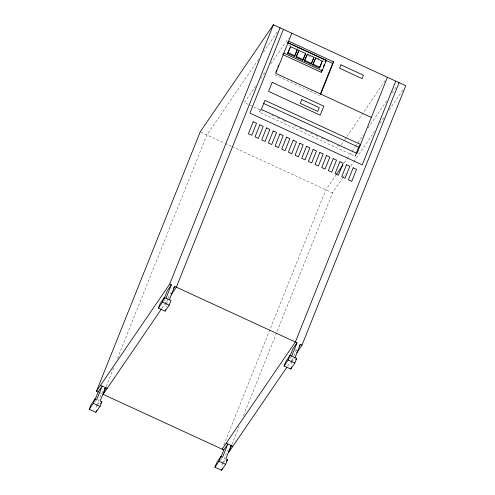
<?xml version="1.0" encoding="UTF-8"?>
<svg xmlns="http://www.w3.org/2000/svg" width="495" height="495" viewBox="0 0 495 495"><rect width="100%" height="100%" fill="white"/><g stroke="black" fill="none" stroke-linecap="round" stroke-linejoin="round"><path stroke-width="0.37" stroke-dasharray="2.48 1.86" d="M96.667 405.541L101.45 393.575L103.486 390.598M106.27 386.459L113.72 367.835M117.445 358.516L206.848 134.987L258.724 59.078M168.083 298.695L165.262 305.731L166.933 306.504M168.362 297.99L170.614 292.359M356.579 153.995L355.051 156.228L259.448 112.179L260.556 109.407M223.839 444.875L325.852 189.82L335.882 175.15M222.335 463.444L227.118 451.477L228.337 449.689M231.938 444.361L239.104 426.449M243.398 415.701L332.516 192.889L342.546 178.219M355.051 156.228L355.886 154.149M291.778 361.523L290.93 363.633L292.601 364.4M292.056 360.818L293.745 356.598M294.03 355.893L296.282 350.262L297.501 348.474M263.519 52.062L277.905 31.012M255.717 86.056L244.412 102.607L249.294 104.853M260.939 78.42L265.289 72.053M270.944 63.781L288.338 38.319M259.448 112.179L260.593 110.503M95.213 401.841L96.841 399.459M163.969 301.22L165.188 299.438M161.964 308.224L164.606 304.363M165.014 303.757L167.65 299.902M97.323 405.164L96.104 406.946L97.769 407.713M97.732 404.564L99.761 401.587M166.079 304.543L168.523 300.972M341.321 144.744L344.365 140.289M344.798 139.652L346.537 137.109M346.97 136.472L385.679 79.825M344.161 163.028L346.778 159.198M347.212 158.561L351.574 152.182M352.007 151.544L355.057 147.077M355.497 146.44L363.342 134.962M368.138 127.945L386.88 100.51M392.108 92.856L396.031 87.114M342.979 177.581L346.03 173.114M350.825 166.097L353.442 162.273M353.875 161.63L374.362 131.651M380.03 123.36L384.392 116.981M389.188 109.964L403.574 88.914M220.473 460.338L222.503 457.361M290.039 358.529L291.264 356.74M287.663 366.083L290.274 362.26M290.707 361.622L293.318 357.805M222.991 463.06L221.772 464.848L223.437 465.616M223.4 462.466L225.429 459.49M291.747 362.445L294.593 358.275M288.424 44.779L290.515 45.738M296.79 48.628L298.881 49.593M314.907 56.981L316.299 57.618M316.998 57.94L319.083 58.905M323.266 60.829L324.658 61.473M308.144 55.564L311.479 57.098M274.744 74.856L319.733 95.591M249.994 105.175L262.554 110.967M271.625 115.143L273.723 116.108M277.206 117.717L280.003 119.004M283.487 120.613L285.584 121.572M294.655 125.755L296.053 126.398M299.537 128.007L301.634 128.972M305.124 130.575L307.216 131.54M310.705 133.149L312.797 134.114M315.587 135.401L317.685 136.366M321.175 137.975L323.266 138.934M326.756 140.543L328.847 141.508M337.225 145.369L339.316 146.334M200.852 132.227L224.353 143.055M225.052 143.377L231.351 146.279M232.05 146.6L332.516 192.889M294.952 349.643L296.282 350.262M98.783 392.343L101.45 393.575"/><path stroke-width="0.74" d="M104.705 388.81L105.522 387.622L100.169 400.993L101.834 401.761L99.984 406.395L95.912 412.347L89.249 409.278L91.105 404.644L95.17 398.692L96.841 399.459L102.187 386.081L98.121 392.04L95.021 399.781M98.121 392.04L96.451 391.273L200.184 131.917L273.419 24.75L405.752 85.722L302.018 345.077L296.796 352.712M89.249 409.278L93.32 403.326L95.17 398.692M95.912 412.347L96.711 410.361M230.373 446.713L231.19 445.519L225.838 458.896L227.502 459.663L225.652 464.298L221.581 470.25L214.917 467.181L216.773 462.547L220.838 456.594L222.503 457.361L227.855 443.984L223.783 449.936L103.115 394.342L105.986 387.177M158.412 308.063L160.269 303.429L164.334 297.476L170.998 300.545L169.148 305.18L165.076 311.132L158.412 308.063L162.484 302.111L164.334 297.476M96.451 391.273L169.686 284.099L273.419 24.75M164.185 298.565L167.279 290.825L171.35 284.873L169.686 284.099M165.998 298.244L171.35 284.873M169.333 299.778L174.685 286.407L297.019 342.769L291.666 356.146M165.076 311.132L165.608 309.808M280.083 27.819L176.35 287.174L171.115 294.828M283.412 29.354L249.907 113.132L362.247 164.891L395.753 81.118M275.863 72.066L276.699 69.968M277.819 67.178L278.654 65.08M291.821 33.227L275.764 73.371L371.368 117.42M287.682 53.441L290.59 46.697L297.254 49.766L294.853 55.768L294.346 56.517L287.682 53.441L290.59 46.697M294.346 56.517L297.254 49.766M296.01 57.284L298.918 50.533L305.656 53.435L303.181 59.61L302.674 60.353L296.01 57.284L298.918 50.533M302.674 60.353L305.656 53.435M304.345 61.12L307.321 54.203L313.985 57.272L311.516 63.447L311.009 64.189L304.345 61.12L307.321 54.203M311.009 64.189L313.985 57.272M312.673 64.956L315.649 58.039L322.313 61.114L319.844 67.283L319.337 68.032L312.673 64.956L315.649 58.039M319.337 68.032L322.313 61.114M288.053 42.65L326.372 60.303L322.183 70.773L283.864 53.12L282.843 54.605L321.168 72.264L322.288 69.473M323.402 66.683L324.237 64.585M320.308 94.155L332.621 63.366L333.642 61.875L288.653 41.147L287.972 42.137M320.748 94.1L333.642 61.875M214.917 467.181L218.988 461.222L220.838 456.594M220.968 456.978L223.783 449.936M221.581 470.25L222.379 468.264M231.648 445.079L228.783 452.244L286.791 367.352M356.159 153.456L358.652 147.225L360.564 144.435L264.961 100.38L261.354 109.389L356.963 153.438L387.424 77.276M284.081 365.966L285.937 361.331L290.002 355.379L296.666 358.448L294.816 363.082L290.744 369.035L284.081 365.966L288.152 360.014L290.002 355.379M399.088 82.653L295.354 342.002L222.119 449.169M290.132 355.763L292.947 348.728L297.019 342.769M295.001 357.681L300.347 344.31L302.018 345.077M290.744 369.035L291.543 367.049M325.357 61.795L326.372 60.303M173.46 288.189L174.277 287.001M321.168 72.264L322.183 70.773M103.115 394.342L161.562 308.818M100.615 403.549L101.834 401.761M336.315 174.512L342.856 164.94M299.129 346.092L300.347 344.31M226.283 461.451L227.502 459.663M295.855 359.642L296.666 358.448M287.632 42.638L332.621 63.366M288.189 52.699L294.853 55.768M296.517 56.535L303.181 59.61M304.852 60.378L311.516 63.447M313.18 64.214L319.844 67.283M263.748 103.492L358.652 147.225M162.484 302.111L169.148 305.18M288.152 360.014L294.816 363.082M100.522 385.314L107.186 388.389M226.19 443.217L232.854 446.286M93.32 403.326L99.984 406.395M218.988 461.222L225.652 464.298M253.205 121.758L248.403 133.768L251.738 135.302L256.54 123.292L253.205 121.758M272.163 82.374L268.562 91.377L320.216 115.18L323.817 106.171L272.163 82.374M259.869 124.833L255.067 136.837L258.402 138.371L263.204 126.367L259.869 124.833M266.533 127.902L261.731 139.906L265.066 141.44L269.868 129.436L266.533 127.902M273.203 130.971L268.395 142.975L271.73 144.515L276.532 132.505L273.203 130.971M279.867 134.04L275.065 146.05L278.394 147.584L283.196 135.581L279.867 134.04M286.531 137.115L281.729 149.119L285.058 150.653L289.86 138.65L286.531 137.115M301.783 99.582L300.286 103.331L317.784 111.394L319.281 107.638L301.783 99.582M293.195 140.184L288.393 152.188L291.728 153.722L296.53 141.719L293.195 140.184M299.859 143.253L295.057 155.263L298.392 156.797L303.194 144.794L299.859 143.253M306.523 146.328L301.721 158.332L305.056 159.866L309.858 147.863L306.523 146.328M340.931 64.864L339.576 68.242L362.074 78.606L363.423 75.228L340.931 64.864M313.193 149.397L308.385 161.401L311.72 162.935L316.522 150.932L313.193 149.397M319.857 152.466L315.055 164.476L318.384 166.011L323.186 154.001L319.857 152.466M326.521 155.541L321.719 167.545L325.048 169.08L329.849 157.076L326.521 155.541M333.185 158.61L328.383 170.614L331.718 172.149L336.52 160.145L333.185 158.61M339.848 161.679L335.047 173.683L338.382 175.224L343.183 163.214L339.848 161.679M346.512 164.755L341.711 176.758L345.046 178.293L349.847 166.289L346.512 164.755M353.176 167.824L348.375 179.827L351.71 181.362L356.511 169.358L353.176 167.824"/></g></svg>
